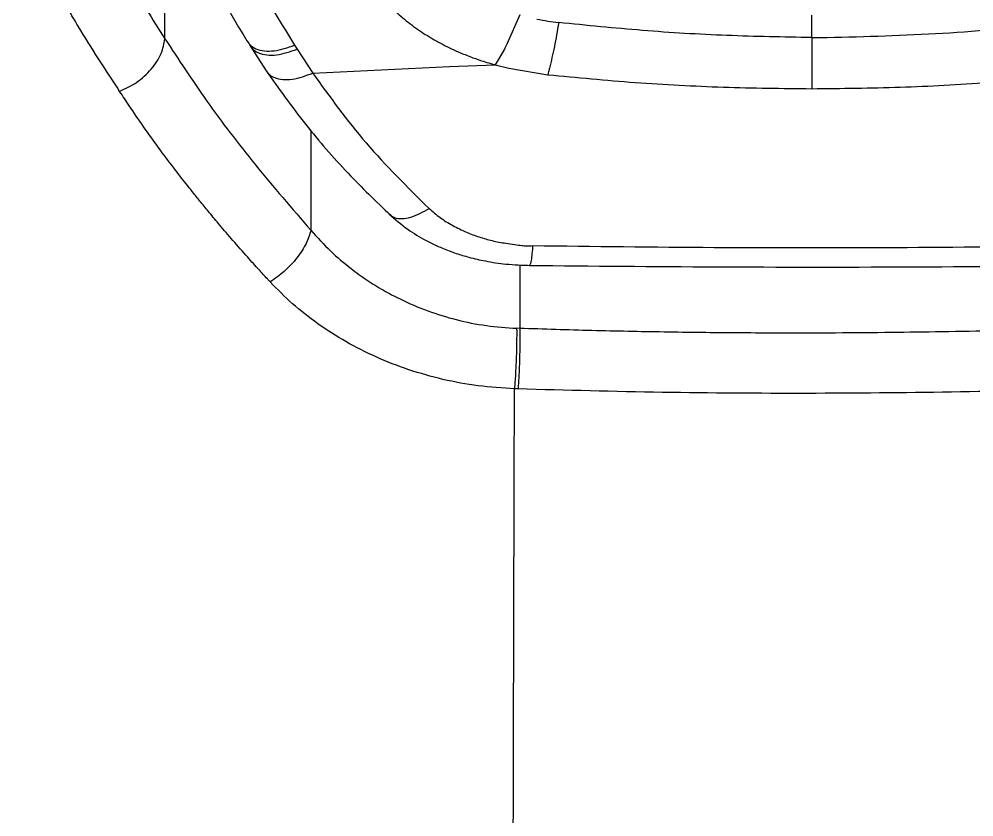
# Model space of a CAD drawing. Extents: x 943 to 1030, y 781 to 934.
# Drawn here: x 1005.697 to 1010.301, y 864.804 to 868.654 of the extents above; entities that cross this region are included whole.
import ezdxf

# ---------------------------------------------------------------- set-up
doc = ezdxf.new("R2010")
doc.units = 0
doc.header["$MEASUREMENT"] = 0
doc.layers.add('1', color=4, linetype='Continuous')

# ---------------------------------------------------------------- blocks, each defined once
blk = doc.blocks.new('AIRA')
at = {"layer": '1', "color": 3, "linetype": 'Continuous', "lineweight": 25}
for p, q in [((63.223, 65.3938), (63.223, 65.8846)), ((64.9346, 65.5087), (64.8715, 65.367)), ((66.3419, 65.399), (66.3421, 65.5072)), ((63.6304, 65.3634), (63.7109, 65.2389)), ((63.8483, 65.3621), (63.8603, 65.3429)), ((63.8602, 65.343), (63.9356, 65.2279)), ((64.8595, 65.3435), (64.8159, 65.2675)), ((63.9356, 65.2278), (64.5951, 65.2591)), ((64.5951, 65.2591), (64.8159, 65.2674)), ((64.8159, 65.2675), (64.8806, 65.2511)), ((64.8806, 65.2511), (65.0695, 65.2198)), ((63.9264, 64.9518), (63.9264, 64.4697)), ((64.9341, 64.3027), (64.9341, 63.9959)), ((64.9341, 63.9959), (64.9189, 63.9964)), ((64.9259, 63.7035), (64.9083, 63.7041))]:
    blk.add_line(p, q, dxfattribs=at)
for points, knots in [([(62.52, 67.478), (62.5942, 67.3104), (62.7445, 66.9712), (63.0087, 66.4478), (63.297, 65.9177), (63.5119, 65.5603), (63.6181, 65.3839)], [0, 0, 0, 0, 0.247035, 0.500113, 0.75314, 1, 1, 1, 1]), ([(62.7614, 67.4083), (62.8242, 67.2674), (62.9483, 66.989), (63.1586, 66.5684), (63.3795, 66.1557), (63.6075, 65.7548), (63.7693, 65.4908), (63.8483, 65.3621)], [0, 0, 0, 0, 0.212679, 0.420297, 0.622338, 0.815746, 1, 1, 1, 1]), ([(62.6995, 66.263), (62.7281, 66.2123), (62.7838, 66.1139), (62.868, 65.9695), (62.9505, 65.8302), (63.0382, 65.6859), (63.1288, 65.5429), (63.1931, 65.4411), (63.223, 65.3938)], [0, 0, 0, 0, 0.176294, 0.342957, 0.499996, 0.654981, 0.839762, 1, 1, 1, 1]), ([(64.2624, 65.6024), (64.2716, 65.5915), (64.2901, 65.57), (64.3205, 65.539), (64.3526, 65.509), (64.3864, 65.4804), (64.4219, 65.453), (64.4591, 65.427), (64.4904, 65.4069), (64.5254, 65.3861), (64.5739, 65.3595), (64.6384, 65.3292), (64.7036, 65.3034), (64.7528, 65.2864), (64.7888, 65.2752), (64.8085, 65.2696), (64.8159, 65.2675)], [0, 0, 0, 0, 0.072693, 0.144986, 0.216835, 0.288196, 0.35912, 0.429758, 0.500262, 0.529873, 0.614603, 0.748362, 0.841863, 0.915217, 0.968014, 1, 1, 1, 1]), ([(63.0048, 65.1397), (62.9365, 65.2443), (62.8504, 65.3758), (62.7687, 65.5146), (62.7482, 65.551), (62.7431, 65.5603), (62.7417, 65.5626), (62.7413, 65.5631), (62.7412, 65.5633), (62.7412, 65.5633), (62.7412, 65.5633), (62.7412, 65.5633), (62.7412, 65.5633)], [0, 0, 0, 0, 0.742587, 0.9347203, 0.983637, 0.9959231, 0.9989343, 0.9997053, 0.9999118, 0.9999707, 0.999989, 1, 1, 1, 1]), ([(65.0168, 65.4885), (65.0341, 65.4851), (65.0687, 65.4784), (65.1041, 65.474), (65.1218, 65.4718)], [0, 0, 0, 0, 0.49999, 1, 1, 1, 1]), ([(65.1218, 65.4718), (65.1149, 65.432), (65.101, 65.3523), (65.0853, 65.2852), (65.0775, 65.2516)], [0, 0, 0, 0, 0.499574, 1, 1, 1, 1]), ([(66.3419, 65.399), (66.2055, 65.4015), (65.9327, 65.4066), (65.5249, 65.4309), (65.2562, 65.4582), (65.1218, 65.4718)], [0, 0, 0, 0, 0.333457, 0.66677, 1, 1, 1, 1]), ([(66.416, 65.3998), (66.6022, 65.4046), (66.9745, 65.4141), (67.3421, 65.4495), (67.5258, 65.4671)], [0, 0, 0, 0, 0.500117, 1, 1, 1, 1]), ([(63.0048, 65.1397), (63.0325, 65.1528), (63.0896, 65.1799), (63.1604, 65.2453), (63.2102, 65.3204), (63.2188, 65.3698), (63.223, 65.3938)], [0, 0, 0, 0, 0.242388, 0.5, 0.757612, 1, 1, 1, 1]), ([(63.223, 65.3938), (63.2885, 65.2936), (63.4196, 65.0932), (63.6553, 64.7832), (63.8356, 64.5747), (63.9264, 64.4697)], [0, 0, 0, 0, 0.331364, 0.663222, 1, 1, 1, 1]), ([(63.6193, 65.3846), (63.6228, 65.3785), (63.6323, 65.362), (63.6606, 65.3439), (63.7016, 65.3333), (63.7648, 65.3339), (63.815, 65.3509), (63.8483, 65.3621)], [0, 0, 0, 0, 0.105512, 0.284888, 0.464275, 0.644056, 1, 1, 1, 1]), ([(66.3419, 65.399), (66.3419, 65.3539), (66.3419, 65.2638), (66.3418, 65.1896), (66.3418, 65.1525)], [0, 0, 0, 0, 0.5, 1, 1, 1, 1]), ([(66.3419, 65.399), (66.3558, 65.3991), (66.3804, 65.3993), (66.4051, 65.3997), (66.416, 65.3998)], [0, 0, 0, 0, 0.56, 1, 1, 1, 1]), ([(63.6317, 65.3646), (63.6351, 65.3586), (63.6446, 65.3421), (63.6728, 65.3241), (63.7138, 65.3137), (63.777, 65.3145), (63.827, 65.3316), (63.8603, 65.3429)], [0, 0, 0, 0, 0.104427, 0.284602, 0.464786, 0.644295, 1, 1, 1, 1]), ([(64.8715, 65.367), (64.8693, 65.3625), (64.8653, 65.3546), (64.8613, 65.3469), (64.8595, 65.3435)], [0, 0, 0, 0, 0.559843, 1, 1, 1, 1]), ([(63.7074, 65.2441), (63.7707, 65.155), (63.8924, 64.9836), (64.096, 64.7497), (64.2411, 64.609), (64.3104, 64.5417)], [0, 0, 0, 0, 0.361272, 0.694754, 1, 1, 1, 1]), ([(63.7119, 65.2406), (63.7146, 65.2359), (63.7233, 65.2208), (63.7501, 65.2045), (63.7905, 65.1949), (63.8531, 65.1972), (63.9027, 65.2157), (63.9356, 65.2279)], [0, 0, 0, 0, 0.085263, 0.268742, 0.452235, 0.636107, 1, 1, 1, 1]), ([(65.0775, 65.2516), (65.076, 65.2456), (65.0734, 65.2348), (65.0707, 65.2244), (65.0695, 65.2198)], [0, 0, 0, 0, 0.560911, 1, 1, 1, 1]), ([(63.9356, 65.2279), (64.0178, 65.1137), (64.1822, 64.8852), (64.3917, 64.678), (64.4964, 64.5745)], [0, 0, 0, 0, 0.500075, 1, 1, 1, 1]), ([(65.0695, 65.2198), (65.2097, 65.2065), (65.4901, 65.1799), (65.9153, 65.1575), (66.1996, 65.1541), (66.3418, 65.1525)], [0, 0, 0, 0, 0.33333, 0.666664, 1, 1, 1, 1]), ([(66.3418, 65.1525), (66.484, 65.1541), (66.7683, 65.1572), (67.1935, 65.1795), (67.474, 65.2059), (67.6142, 65.2191)], [0, 0, 0, 0, 0.333336, 0.66667, 1, 1, 1, 1]), ([(63.7306, 64.2198), (63.7306, 64.2198), (63.7306, 64.2199), (63.7305, 64.22), (63.7302, 64.2203), (63.7291, 64.2215), (63.7246, 64.2264), (63.7069, 64.2456), (63.6717, 64.284), (63.616, 64.3459), (63.5525, 64.4182), (63.4912, 64.4898), (63.44, 64.5511), (63.3984, 64.6018), (63.3636, 64.645), (63.3227, 64.6965), (63.2686, 64.766), (63.1962, 64.8623), (63.1218, 64.9659), (63.0568, 65.0605), (63.0202, 65.1162), (63.0048, 65.1397)], [0, 0, 0, 0, 0.00001, 0.000084, 0.00029, 0.001068, 0.004091, 0.015995, 0.063191, 0.128361, 0.2162, 0.296933, 0.359812, 0.414593, 0.46131, 0.499989, 0.581821, 0.687595, 0.81424, 0.921791, 1, 1, 1, 1]), ([(64.303, 64.5488), (64.3322, 64.5232), (64.3863, 64.4758), (64.4756, 64.4222), (64.555, 64.3844), (64.6249, 64.3581), (64.6938, 64.3373), (64.7734, 64.319), (64.8724, 64.3038), (64.9459, 64.3013), (64.9855, 64.2999)], [0, 0, 0, 0, 0.169146, 0.312994, 0.432307, 0.527373, 0.612645, 0.719421, 0.848613, 1, 1, 1, 1]), ([(64.307, 64.5463), (64.3141, 64.5405), (64.3297, 64.5278), (64.3655, 64.5238), (64.4216, 64.5329), (64.4665, 64.5579), (64.4964, 64.5745)], [0, 0, 0, 0, 0.174674, 0.381692, 0.589257, 1, 1, 1, 1]), ([(64.4964, 64.5744), (64.5138, 64.5595), (64.5483, 64.5297), (64.6095, 64.4916), (64.673, 64.4607), (64.7374, 64.4365), (64.8007, 64.4185), (64.8589, 64.4074), (64.9067, 64.4006), (64.9401, 64.3963), (64.9688, 64.3936), (64.9866, 64.3947), (64.9965, 64.3954)], [0, 0, 0, 0, 0.1417726, 0.2820833, 0.4228809, 0.5424422, 0.6594874, 0.7753835, 0.85224, 0.9101859, 0.9494845, 1, 1, 1, 1]), ([(63.9264, 64.4697), (63.9204, 64.4488), (63.908, 64.4058), (63.8621, 64.3357), (63.8012, 64.2696), (63.7537, 64.2361), (63.7306, 64.2198)], [0, 0, 0, 0, 0.243427, 0.5, 0.756573, 1, 1, 1, 1]), ([(63.9264, 64.4697), (63.9576, 64.4353), (64.0166, 64.3702), (64.11, 64.2911), (64.196, 64.2289), (64.2751, 64.1799), (64.3719, 64.1284), (64.4882, 64.0787), (64.6279, 64.0358), (64.7714, 64.0065), (64.87, 63.9998), (64.9189, 63.9964)], [0, 0, 0, 0, 0.1323, 0.250867, 0.337777, 0.420994, 0.500556, 0.628123, 0.750731, 0.876328, 1, 1, 1, 1]), ([(64.9965, 64.3955), (64.9941, 64.3693), (64.9904, 64.3298), (64.9847, 64.303), (64.982, 64.3018), (64.9809, 64.3013)], [0, 0, 0, 0, 0.526482, 0.792619, 1, 1, 1, 1]), ([(64.9965, 64.3955), (65.288, 64.3921), (65.8709, 64.3854), (66.748, 64.3849), (67.3311, 64.3909), (67.6226, 64.3939)], [0, 0, 0, 0, 0.333328, 0.666669, 1, 1, 1, 1]), ([(64.9809, 64.3), (65.281, 64.2972), (65.8868, 64.2916), (66.7955, 64.2914), (67.4013, 64.2967), (67.7014, 64.2993)], [0, 0, 0, 0, 0.331338, 0.668678, 1, 1, 1, 1]), ([(64.9083, 63.7041), (64.8498, 63.7079), (64.7332, 63.7154), (64.5624, 63.7476), (64.3976, 63.7942), (64.2408, 63.8555), (64.0939, 63.9301), (63.959, 64.0167), (63.8357, 64.1129), (63.7656, 64.1843), (63.7306, 64.2198)], [0, 0, 0, 0, 0.126073, 0.251196, 0.376927, 0.502433, 0.627027, 0.751962, 0.876434, 1, 1, 1, 1]), ([(64.9189, 63.9964), (64.919, 63.9745), (64.9191, 63.9296), (64.9169, 63.852), (64.9134, 63.7735), (64.91, 63.727), (64.9083, 63.7041)], [0, 0, 0, 0, 0.245014, 0.5, 0.754986, 1, 1, 1, 1]), ([(64.9341, 63.9959), (64.9343, 63.974), (64.9345, 63.9291), (64.933, 63.8514), (64.9301, 63.773), (64.9273, 63.7264), (64.9259, 63.7035)], [0, 0, 0, 0, 0.245014, 0.5, 0.754986, 1, 1, 1, 1]), ([(67.7034, 63.9959), (67.6214, 63.9936), (67.4526, 63.9889), (67.1976, 63.9831), (66.943, 63.9785), (66.6848, 63.9751), (66.4241, 63.9732), (66.1874, 63.973), (65.9828, 63.974), (65.8074, 63.9756), (65.6314, 63.978), (65.456, 63.9812), (65.2817, 63.985), (65.1078, 63.9903), (64.9919, 63.9941), (64.9341, 63.9959)], [0, 0, 0, 0, 0.0889286, 0.1831161, 0.2763229, 0.3647187, 0.4627416, 0.5585444, 0.6208781, 0.6842055, 0.7485265, 0.8114211, 0.8742815, 0.9373728, 1, 1, 1, 1]), ([(64.8874, 55.4563), (64.8879, 55.6077), (64.8887, 55.9103), (64.8901, 56.3812), (64.8914, 56.8718), (64.8927, 57.3779), (64.894, 57.8973), (64.8953, 58.4274), (64.8966, 58.9654), (64.8979, 59.5088), (64.8991, 60.0549), (64.9004, 60.6008), (64.9017, 61.1434), (64.903, 61.6798), (64.9043, 62.2073), (64.9056, 62.7226), (64.907, 63.2246), (64.9079, 63.5443), (64.9083, 63.7041)], [0, 0, 0, 0, 0.0623544, 0.1246986, 0.1870577, 0.2494223, 0.3117809, 0.3741457, 0.4365402, 0.4989881, 0.5615093, 0.6240842, 0.6866872, 0.7493139, 0.8119641, 0.8746287, 0.9373029, 1, 1, 1, 1]), ([(67.7111, 63.7036), (67.4795, 63.6979), (67.0159, 63.6867), (66.319, 63.6808), (65.6218, 63.6845), (65.1578, 63.6972), (64.9259, 63.7035)], [0, 0, 0, 0, 0.249695, 0.499754, 0.750036, 1, 1, 1, 1])]:
    blk.add_open_spline(points, degree=3, knots=knots, dxfattribs=at)

msp = doc.modelspace()

# ---------------------------------------------------------------- block references
at = {"layer": '1'}
msp.add_blockref('AIRA', (943.1775, 803.1658), dxfattribs=at)

doc.saveas('drawing.dxf')
